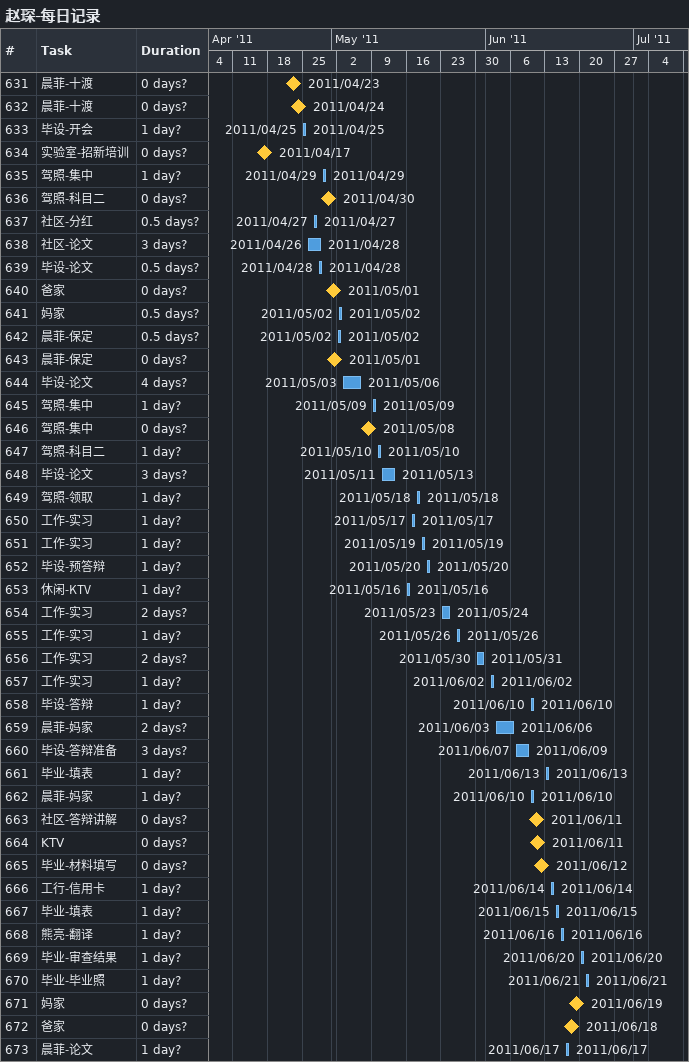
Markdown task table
赵琛-每日记录

| ID | Task | Duration | Start | Finish |
|---|---|---|---|---|
| 631 | 晨菲-十渡 | 0d? | 2011-04-23 | 2011-04-23 |
| 632 | 晨菲-十渡 | 0d? | 2011-04-24 | 2011-04-24 |
| 633 | 毕设-开会 | 1d? | 2011-04-25 | 2011-04-25 |
| 634 | 实验室-招新培训 | 0d? | 2011-04-17 | 2011-04-17 |
| 635 | 驾照-集中 | 1d? | 2011-04-29 | 2011-04-29 |
| 636 | 驾照-科目二 | 0d? | 2011-04-30 | 2011-04-30 |
| 637 | 社区-分红 | 0.5d? | 2011-04-27 | 2011-04-27 |
| 638 | 社区-论文 | 3d? | 2011-04-26 | 2011-04-28 |
| 639 | 毕设-论文 | 0.5d? | 2011-04-28 | 2011-04-28 |
| 640 | 爸家 | 0d? | 2011-05-01 | 2011-05-01 |
| 641 | 妈家 | 0.5d? | 2011-05-02 | 2011-05-02 |
| 642 | 晨菲-保定 | 0.5d? | 2011-05-02 | 2011-05-02 |
| 643 | 晨菲-保定 | 0d? | 2011-05-01 | 2011-05-01 |
| 644 | 毕设-论文 | 4d? | 2011-05-03 | 2011-05-06 |
| 645 | 驾照-集中 | 1d? | 2011-05-09 | 2011-05-09 |
| 646 | 驾照-集中 | 0d? | 2011-05-08 | 2011-05-08 |
| 647 | 驾照-科目二 | 1d? | 2011-05-10 | 2011-05-10 |
| 648 | 毕设-论文 | 3d? | 2011-05-11 | 2011-05-13 |
| 649 | 驾照-领取 | 1d? | 2011-05-18 | 2011-05-18 |
| 650 | 工作-实习 | 1d? | 2011-05-17 | 2011-05-17 |
| 651 | 工作-实习 | 1d? | 2011-05-19 | 2011-05-19 |
| 652 | 毕设-预答辩 | 1d? | 2011-05-20 | 2011-05-20 |
| 653 | 休闲-KTV | 1d? | 2011-05-16 | 2011-05-16 |
| 654 | 工作-实习 | 2d? | 2011-05-23 | 2011-05-24 |
| 655 | 工作-实习 | 1d? | 2011-05-26 | 2011-05-26 |
| 656 | 工作-实习 | 2d? | 2011-05-30 | 2011-05-31 |
| 657 | 工作-实习 | 1d? | 2011-06-02 | 2011-06-02 |
| 658 | 毕设-答辩 | 1d? | 2011-06-10 | 2011-06-10 |
| 659 | 晨菲-妈家 | 2d? | 2011-06-03 | 2011-06-06 |
| 660 | 毕设-答辩准备 | 3d? | 2011-06-07 | 2011-06-09 |
| 661 | 毕业-填表 | 1d? | 2011-06-13 | 2011-06-13 |
| 662 | 晨菲-妈家 | 1d? | 2011-06-10 | 2011-06-10 |
| 663 | 社区-答辩讲解 | 0d? | 2011-06-11 | 2011-06-11 |
| 664 | KTV | 0d? | 2011-06-11 | 2011-06-11 |
| 665 | 毕业-材料填写 | 0d? | 2011-06-12 | 2011-06-12 |
| 666 | 工行-信用卡 | 1d? | 2011-06-14 | 2011-06-14 |
| 667 | 毕业-填表 | 1d? | 2011-06-15 | 2011-06-15 |
| 668 | 熊亮-翻译 | 1d? | 2011-06-16 | 2011-06-16 |
| 669 | 毕业-审查结果 | 1d? | 2011-06-20 | 2011-06-20 |
| 670 | 毕业-毕业照 | 1d? | 2011-06-21 | 2011-06-21 |
| 671 | 妈家 | 0d? | 2011-06-19 | 2011-06-19 |
| 672 | 爸家 | 0d? | 2011-06-18 | 2011-06-18 |
| 673 | 晨菲-论文 | 1d? | 2011-06-17 | 2011-06-17 |
